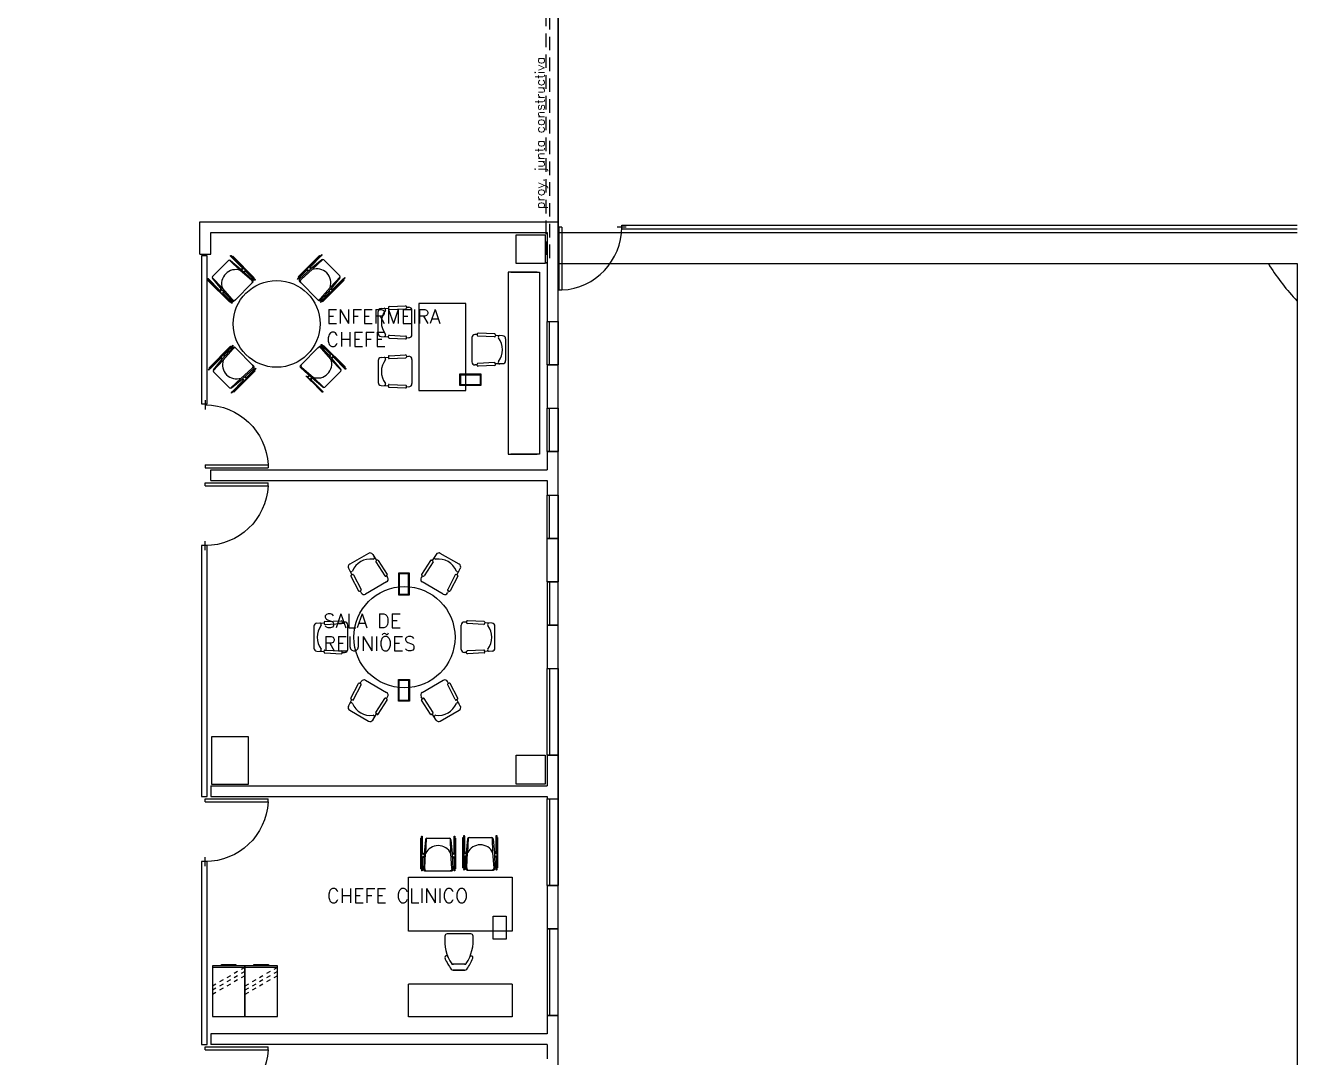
# Model space of a CAD drawing. Extents: x -358 to -207, y -206 to -105.
# Drawn here: x -281.3 to -263.73, y -166.81 to -152.54 of the extents above; entities that cross this region are included whole.
import ezdxf
from ezdxf.enums import TextEntityAlignment as Align

# ---------------------------------------------------------------- set-up
doc = ezdxf.new("R2010")
doc.units = 0
doc.header["$LTSCALE"] = 1.5
doc.header["$MEASUREMENT"] = 0
doc.linetypes.add('DASHDOT', pattern=[1, 0.5, -0.25, 0, -0.25])
doc.linetypes.add('HIDDEN2', pattern=[0.1875, 0.125, -0.0625])
doc.layers.get('0').update_dxf_attribs({"linetype": 'CONTINUOUS'})
for name, color, linetype in [('8CMOB01', 8, 'CONTINUOUS'), ('9CCOLUMNA', 5, 'CONTINUOUS'), ('AREAS', 253, 'CONTINUOUS'), ('CANCEL', 6, 'CONTINUOUS'), ('CCPTAS', 6, 'CONTINUOUS'), ('CURVASNIVEL', 13, 'DASHDOT'), ('MUROS', 3, 'CONTINUOUS'), ('PROY', 7, 'HIDDEN2'), ('RCMURO01', 3, 'CONTINUOUS'), ('TEX', 4, 'CONTINUOUS')]:
    doc.layers.add(name, color=color, linetype=linetype)
doc.styles.add('REG-60', font='ROMANS.shx', dxfattribs={"height": 0.195})
doc.styles.add('ROMANS', font='ROMANS.SHX')

# ---------------------------------------------------------------- blocks, each defined once
blk = doc.blocks.new('PTA-D')
for p, q in [((0.95, 0), (0.95, 1)), ((0.95, 1), (1, 1)), ((1, 0), (1, 1)), ((-0.073, 0), (0.073, 0)), ((0.95, 0), (1, 0))]:
    blk.add_line(p, q)
blk.add_arc((1.002, -0.001), 1.002, 92.9928, 179.9448)
blk = doc.blocks.new('PTA-I')
for p, q in [((-1, 0), (-1, 1)), ((-0.95, 1), (-1, 1)), ((-0.95, 0), (-0.95, 1)), ((-0.95, 0), (-1, 0)), ((0.073, 0), (-0.073, 0))]:
    blk.add_line(p, q)
blk.add_arc((-1.002, -0.001), 1.002, 0.0552, 87.0072)
blk = doc.blocks.new('A$C60913609')
at = {"layer": '8CMOB01', "color": 8}
for p, q in [((0.072, 1.611), (0.292, 1.832)), ((0.454, 1.697), (0.306, 1.837)), ((0.325, 1.889), (0.32, 1.895)), ((0.32, 1.832), (0.468, 1.711)), ((0.337, 1.877), (0.325, 1.889)), ((0.332, 1.896), (0.327, 1.902)), ((0.478, 1.751), (0.327, 1.902)), ((0.332, 1.896), (0.486, 1.743)), ((0.337, 1.877), (0.479, 1.736)), ((0.467, 1.747), (0.337, 1.877)), ((0.344, 1.884), (0.351, 1.891)), ((0.351, 1.891), (0.648, 1.594)), ((1.552, 1.903), (1.255, 1.606)), ((1.255, 1.606), (1.552, 1.903)), ((1.417, 1.754), (1.571, 1.908)), ((1.579, 1.902), (1.424, 1.747)), ((1.424, 1.747), (1.578, 1.901)), ((1.584, 1.844), (1.435, 1.722)), ((1.597, 1.849), (1.449, 1.708)), ((1.559, 1.896), (1.538, 1.875)), ((1.552, 1.903), (1.559, 1.896)), ((1.552, 1.903), (1.559, 1.896)), ((1.552, 1.903), (1.559, 1.896)), ((1.552, 1.903), (1.559, 1.896)), ((1.552, 1.903), (1.559, 1.896)), ((1.559, 1.896), (1.571, 1.908)), ((1.571, 1.908), (1.576, 1.913)), ((1.571, 1.908), (1.571, 1.908)), ((1.578, 1.901), (1.576, 1.899)), ((1.579, 1.902), (1.581, 1.904)), ((1.581, 1.904), (1.584, 1.906)), ((1.584, 1.844), (1.584, 1.844)), ((1.611, 1.843), (1.832, 1.623)), ((0.011, 1.581), (0.008, 1.584)), ((0.066, 1.597), (0.207, 1.449)), ((0.071, 1.584), (0.192, 1.435)), ((0.071, 1.584), (0.071, 1.584)), ((0.61, 1.561), (0.454, 1.697)), ((0.479, 1.736), (0.467, 1.747)), ((0.479, 1.721), (0.468, 1.711)), ((0.468, 1.711), (0.479, 1.721)), ((0.468, 1.711), (0.628, 1.562)), ((0.486, 1.714), (0.475, 1.704)), ((0.493, 1.736), (0.478, 1.751)), ((0.484, 1.744), (0.553, 1.676)), ((0.5, 1.728), (0.484, 1.744)), ((0.493, 1.736), (0.5, 1.728)), ((0.5, 1.728), (0.526, 1.702)), ((0.502, 1.679), (0.512, 1.688)), ((0.51, 1.672), (0.519, 1.681)), ((0.533, 1.681), (0.647, 1.567)), ((0.54, 1.688), (0.654, 1.574)), ((0.641, 1.587), (0.648, 1.594)), ((1.249, 1.586), (1.244, 1.581)), ((1.363, 1.7), (1.249, 1.586)), ((1.262, 1.599), (1.249, 1.586)), ((1.249, 1.586), (1.249, 1.586)), ((1.255, 1.606), (1.262, 1.599)), ((1.255, 1.606), (1.262, 1.599)), ((1.255, 1.606), (1.262, 1.599)), ((1.255, 1.606), (1.262, 1.599)), ((1.255, 1.606), (1.262, 1.599)), ((1.37, 1.693), (1.256, 1.578)), ((1.256, 1.578), (1.37, 1.693)), ((1.262, 1.599), (1.283, 1.62)), ((1.428, 1.716), (1.275, 1.574)), ((1.3, 1.575), (1.449, 1.708)), ((1.417, 1.754), (1.363, 1.7)), ((1.384, 1.707), (1.384, 1.707)), ((1.393, 1.684), (1.384, 1.693)), ((1.401, 1.691), (1.391, 1.7)), ((1.428, 1.716), (1.417, 1.726)), ((1.424, 1.733), (1.435, 1.722)), ((1.424, 1.733), (1.435, 1.722)), ((1.428, 1.716), (1.435, 1.722)), ((1.449, 1.708), (1.449, 1.708)), ((1.697, 1.461), (1.837, 1.609)), ((1.832, 1.595), (1.711, 1.447)), ((1.896, 1.583), (1.743, 1.429)), ((1.751, 1.437), (1.902, 1.588)), ((1.877, 1.578), (1.889, 1.59)), ((1.889, 1.59), (1.895, 1.595)), ((1.896, 1.583), (1.902, 1.588)), ((0.007, 1.571), (0.001, 1.576)), ((0.007, 1.571), (0.007, 1.571)), ((0.019, 1.559), (0.007, 1.571)), ((0.161, 1.417), (0.007, 1.571)), ((0.013, 1.579), (0.011, 1.581)), ((0.012, 1.552), (0.019, 1.559)), ((0.012, 1.552), (0.019, 1.559)), ((0.012, 1.552), (0.019, 1.559)), ((0.012, 1.552), (0.019, 1.559)), ((0.012, 1.552), (0.019, 1.559)), ((0.012, 1.552), (0.309, 1.255)), ((0.309, 1.255), (0.012, 1.552)), ((0.013, 1.579), (0.168, 1.424)), ((0.014, 1.578), (0.016, 1.576)), ((0.168, 1.424), (0.014, 1.578)), ((0.019, 1.559), (0.04, 1.538)), ((0.161, 1.417), (0.215, 1.363)), ((0.182, 1.424), (0.192, 1.435)), ((0.182, 1.424), (0.192, 1.435)), ((0.199, 1.428), (0.189, 1.417)), ((0.199, 1.428), (0.192, 1.435)), ((0.199, 1.428), (0.341, 1.275)), ((0.207, 1.449), (0.207, 1.449)), ((0.34, 1.3), (0.207, 1.449)), ((0.382, 1.286), (0.62, 1.523)), ((0.61, 1.561), (0.62, 1.551)), ((0.624, 1.527), (0.616, 1.519)), ((0.624, 1.527), (0.63, 1.533)), ((0.647, 1.567), (0.652, 1.562)), ((0.654, 1.574), (0.659, 1.569)), ((1.256, 1.579), (1.251, 1.574)), ((1.256, 1.579), (1.256, 1.578)), ((1.279, 1.539), (1.274, 1.544)), ((1.279, 1.539), (1.292, 1.526)), ((1.292, 1.568), (1.286, 1.561)), ((1.286, 1.532), (1.523, 1.295)), ((1.292, 1.568), (1.3, 1.575)), ((1.292, 1.526), (1.293, 1.527)), ((1.561, 1.304), (1.697, 1.461)), ((1.711, 1.447), (1.562, 1.287)), ((1.891, 1.563), (1.594, 1.266)), ((1.744, 1.431), (1.676, 1.362)), ((1.679, 1.412), (1.688, 1.403)), ((1.728, 1.415), (1.702, 1.389)), ((1.714, 1.429), (1.704, 1.439)), ((1.721, 1.436), (1.711, 1.447)), ((1.711, 1.447), (1.721, 1.436)), ((1.728, 1.415), (1.744, 1.431)), ((1.736, 1.422), (1.728, 1.415)), ((1.877, 1.578), (1.736, 1.436)), ((1.736, 1.436), (1.747, 1.448)), ((1.736, 1.422), (1.751, 1.437)), ((1.747, 1.448), (1.877, 1.578)), ((1.884, 1.57), (1.891, 1.563)), ((0.208, 1.384), (0.208, 1.384)), ((0.224, 1.401), (0.215, 1.391)), ((0.215, 1.363), (0.329, 1.249)), ((0.231, 1.393), (0.222, 1.384)), ((0.222, 1.37), (0.336, 1.256)), ((0.336, 1.256), (0.222, 1.37)), ((0.316, 1.262), (0.295, 1.283)), ((0.309, 1.255), (0.316, 1.262)), ((0.309, 1.255), (0.316, 1.262)), ((0.309, 1.255), (0.316, 1.262)), ((0.309, 1.255), (0.316, 1.262)), ((0.309, 1.255), (0.316, 1.262)), ((0.316, 1.262), (0.329, 1.249)), ((0.329, 1.249), (0.334, 1.244)), ((0.329, 1.249), (0.329, 1.249)), ((0.336, 1.256), (0.341, 1.251)), ((0.336, 1.256), (0.336, 1.256)), ((0.347, 1.292), (0.34, 1.3)), ((0.347, 1.292), (0.354, 1.286)), ((0.376, 1.279), (0.37, 1.274)), ((0.376, 1.279), (0.389, 1.292)), ((0.389, 1.292), (0.388, 1.293)), ((1.527, 1.291), (1.519, 1.299)), ((1.527, 1.291), (1.533, 1.285)), ((1.561, 1.304), (1.551, 1.295)), ((1.567, 1.268), (1.562, 1.263)), ((1.681, 1.382), (1.567, 1.268)), ((1.574, 1.261), (1.569, 1.256)), ((1.688, 1.375), (1.574, 1.261)), ((1.587, 1.273), (1.594, 1.266)), ((1.672, 1.405), (1.681, 1.396)), ((0.024, 0.351), (0.321, 0.648)), ((0.17, 0.484), (0.239, 0.553)), ((0.204, 0.468), (0.353, 0.628)), ((0.354, 0.61), (0.218, 0.454)), ((0.227, 0.54), (0.341, 0.654)), ((0.234, 0.533), (0.348, 0.647)), ((0.328, 0.641), (0.321, 0.648)), ((0.341, 0.654), (0.346, 0.659)), ((0.348, 0.647), (0.353, 0.652)), ((0.354, 0.61), (0.364, 0.62)), ((0.388, 0.624), (0.382, 0.63)), ((0.388, 0.624), (0.396, 0.616)), ((0.629, 0.382), (0.392, 0.62)), ((1.532, 0.629), (1.295, 0.392)), ((1.539, 0.635), (1.526, 0.623)), ((1.526, 0.623), (1.527, 0.622)), ((1.539, 0.635), (1.544, 0.641)), ((1.568, 0.622), (1.561, 0.629)), ((1.568, 0.622), (1.575, 0.615)), ((1.579, 0.659), (1.574, 0.664)), ((1.716, 0.487), (1.574, 0.64)), ((1.575, 0.615), (1.708, 0.466)), ((1.579, 0.659), (1.578, 0.659)), ((1.693, 0.545), (1.578, 0.659)), ((1.578, 0.659), (1.693, 0.545)), ((1.586, 0.666), (1.581, 0.671)), ((1.586, 0.666), (1.586, 0.666)), ((1.7, 0.552), (1.586, 0.666)), ((1.599, 0.653), (1.586, 0.666)), ((1.606, 0.66), (1.599, 0.653)), ((1.606, 0.66), (1.599, 0.653)), ((1.606, 0.66), (1.599, 0.653)), ((1.606, 0.66), (1.599, 0.653)), ((1.606, 0.66), (1.599, 0.653)), ((1.599, 0.653), (1.62, 0.632)), ((1.903, 0.363), (1.606, 0.66)), ((1.606, 0.66), (1.903, 0.363)), ((1.684, 0.522), (1.693, 0.531)), ((1.754, 0.498), (1.7, 0.552)), ((1.707, 0.531), (1.707, 0.531)), ((0.164, 0.478), (0.013, 0.327)), ((0.019, 0.332), (0.172, 0.486)), ((0.031, 0.344), (0.024, 0.351)), ((0.038, 0.337), (0.179, 0.479)), ((0.167, 0.467), (0.038, 0.337)), ((0.218, 0.454), (0.077, 0.306)), ((0.083, 0.32), (0.204, 0.468)), ((0.179, 0.493), (0.164, 0.478)), ((0.179, 0.479), (0.167, 0.467)), ((0.186, 0.5), (0.17, 0.484)), ((0.179, 0.493), (0.186, 0.5)), ((0.186, 0.5), (0.212, 0.526)), ((0.194, 0.479), (0.204, 0.468)), ((0.204, 0.468), (0.194, 0.479)), ((0.201, 0.486), (0.211, 0.475)), ((0.236, 0.502), (0.227, 0.512)), ((0.243, 0.51), (0.234, 0.519)), ((0.623, 0.389), (0.622, 0.388)), ((0.622, 0.347), (0.629, 0.354)), ((0.635, 0.376), (0.623, 0.389)), ((0.635, 0.376), (0.641, 0.37)), ((1.291, 0.388), (1.285, 0.382)), ((1.447, 0.204), (1.287, 0.353)), ((1.291, 0.388), (1.299, 0.396)), ((1.304, 0.354), (1.295, 0.364)), ((1.304, 0.354), (1.461, 0.218)), ((1.691, 0.514), (1.7, 0.524)), ((1.849, 0.317), (1.708, 0.466)), ((1.708, 0.466), (1.708, 0.466)), ((1.716, 0.487), (1.726, 0.498)), ((1.716, 0.487), (1.722, 0.48)), ((1.733, 0.49), (1.722, 0.48)), ((1.733, 0.49), (1.722, 0.48)), ((1.844, 0.331), (1.722, 0.48)), ((1.747, 0.49), (1.901, 0.337)), ((1.902, 0.336), (1.747, 0.49)), ((1.754, 0.498), (1.908, 0.344)), ((1.896, 0.356), (1.875, 0.377)), ((1.903, 0.363), (1.896, 0.356)), ((1.903, 0.363), (1.896, 0.356)), ((1.903, 0.363), (1.896, 0.356)), ((1.903, 0.363), (1.896, 0.356)), ((1.903, 0.363), (1.896, 0.356)), ((1.896, 0.356), (1.908, 0.344)), ((0.019, 0.332), (0.013, 0.327)), ((0.026, 0.325), (0.02, 0.32)), ((0.038, 0.337), (0.026, 0.325)), ((0.304, 0.072), (0.083, 0.292)), ((0.317, 0.066), (0.466, 0.207)), ((0.331, 0.071), (0.48, 0.192)), ((0.363, 0.012), (0.66, 0.309)), ((0.66, 0.309), (0.363, 0.012)), ((0.615, 0.34), (0.466, 0.207)), ((0.466, 0.207), (0.466, 0.207)), ((0.487, 0.199), (0.48, 0.192)), ((0.49, 0.182), (0.48, 0.192)), ((0.49, 0.182), (0.48, 0.192)), ((0.487, 0.199), (0.64, 0.341)), ((0.487, 0.199), (0.498, 0.189)), ((0.498, 0.161), (0.552, 0.215)), ((0.514, 0.224), (0.524, 0.215)), ((0.522, 0.231), (0.531, 0.222)), ((0.531, 0.208), (0.531, 0.208)), ((0.545, 0.222), (0.659, 0.336)), ((0.659, 0.336), (0.545, 0.222)), ((0.552, 0.215), (0.666, 0.329)), ((0.622, 0.347), (0.615, 0.34)), ((0.653, 0.316), (0.632, 0.295)), ((0.653, 0.316), (0.666, 0.329)), ((0.66, 0.309), (0.653, 0.316)), ((0.66, 0.309), (0.653, 0.316)), ((0.66, 0.309), (0.653, 0.316)), ((0.66, 0.309), (0.653, 0.316)), ((0.66, 0.309), (0.653, 0.316)), ((0.659, 0.336), (0.664, 0.341)), ((0.659, 0.336), (0.659, 0.336)), ((0.666, 0.329), (0.671, 0.334)), ((0.666, 0.329), (0.666, 0.329)), ((1.431, 0.17), (1.362, 0.239)), ((1.415, 0.186), (1.389, 0.212)), ((1.405, 0.243), (1.396, 0.234)), ((1.412, 0.236), (1.403, 0.227)), ((1.415, 0.186), (1.431, 0.17)), ((1.422, 0.179), (1.415, 0.186)), ((1.422, 0.179), (1.437, 0.164)), ((1.429, 0.201), (1.439, 0.211)), ((1.436, 0.194), (1.447, 0.204)), ((1.447, 0.204), (1.436, 0.194)), ((1.578, 0.038), (1.436, 0.179)), ((1.436, 0.179), (1.448, 0.167)), ((1.595, 0.083), (1.447, 0.204)), ((1.461, 0.218), (1.609, 0.077)), ((1.843, 0.304), (1.623, 0.083)), ((1.844, 0.331), (1.844, 0.331)), ((1.901, 0.337), (1.899, 0.339)), ((1.902, 0.336), (1.904, 0.334)), ((1.904, 0.334), (1.906, 0.331)), ((1.908, 0.344), (1.913, 0.338)), ((1.908, 0.344), (1.908, 0.344)), ((0.331, 0.071), (0.331, 0.071)), ((0.334, 0.011), (0.331, 0.008)), ((0.336, 0.013), (0.334, 0.011)), ((0.336, 0.013), (0.49, 0.168)), ((0.49, 0.168), (0.337, 0.014)), ((0.337, 0.014), (0.339, 0.016)), ((0.344, 0.007), (0.338, 0.001)), ((0.498, 0.161), (0.344, 0.007)), ((0.356, 0.019), (0.344, 0.007)), ((0.344, 0.007), (0.344, 0.007)), ((0.356, 0.019), (0.377, 0.04)), ((0.363, 0.012), (0.356, 0.019)), ((0.363, 0.012), (0.356, 0.019)), ((0.363, 0.012), (0.356, 0.019)), ((0.363, 0.012), (0.356, 0.019)), ((0.363, 0.012), (0.356, 0.019)), ((1.583, 0.019), (1.429, 0.172)), ((1.437, 0.164), (1.588, 0.013)), ((1.448, 0.167), (1.578, 0.038)), ((1.57, 0.031), (1.563, 0.024)), ((1.578, 0.038), (1.59, 0.026)), ((1.583, 0.019), (1.588, 0.013)), ((1.59, 0.026), (1.595, 0.02))]:
    blk.add_line(p, q, dxfattribs=at)
for centre, radius in [((0.323, 1.898), 0.005), ((1.58, 1.91), 0.005), ((0.005, 1.58), 0.005), ((1.248, 1.578), 0.005), ((1.898, 1.592), 0.005), ((0.957, 0.957), 0.6), ((0.656, 1.566), 0.005), ((0.337, 1.248), 0.005), ((1.566, 1.259), 0.005), ((0.349, 0.656), 0.005), ((1.578, 0.667), 0.005), ((0.017, 0.323), 0.005), ((0.667, 0.337), 0.005), ((1.91, 0.335), 0.005), ((0.335, 0.005), 0.005), ((1.592, 0.017), 0.005)]:
    blk.add_circle(centre, radius, dxfattribs=at)
for centre, radius, start, end in [((0.306, 1.817), 0.02, 47.7263, 135), ((1.597, 1.829), 0.02, 45, 132.2737), ((0.086, 1.597), 0.02, 135, 222.2737), ((0.39, 1.513), 0.194, 70.6954, 199.3046), ((0.472, 1.728), 0.01, 315, 45), ((0.472, 1.728), 0.02, 315, 45), ((0.526, 1.674), 0.02, 45, 135), ((0.526, 1.674), 0.01, 45, 135), ((1.377, 1.686), 0.02, 45, 135), ((1.377, 1.686), 0.01, 45, 135), ((1.431, 1.74), 0.02, 135, 225), ((1.431, 1.74), 0.01, 135, 225), ((1.431, 1.74), 0.01, 135, 225), ((1.513, 1.525), 0.194, 340.6954, 109.3046), ((1.817, 1.609), 0.02, 317.7263, 45), ((0.175, 1.431), 0.02, 225, 315), ((0.175, 1.431), 0.01, 225, 315), ((0.175, 1.431), 0.01, 225, 315), ((0.606, 1.537), 0.02, 315, 45), ((0.615, 1.547), 0.02, 315, 49.7636), ((1.288, 1.559), 0.02, 130.2364, 225), ((1.3, 1.547), 0.02, 135, 225), ((1.728, 1.443), 0.02, 225, 315), ((1.728, 1.443), 0.01, 225, 315), ((0.229, 1.377), 0.02, 135, 225), ((0.229, 1.377), 0.01, 135, 225), ((0.356, 1.288), 0.02, 220.2364, 315), ((0.368, 1.3), 0.02, 225, 315), ((1.537, 1.309), 0.02, 225, 315), ((1.547, 1.299), 0.02, 225, 319.7636), ((1.674, 1.389), 0.01, 315, 45), ((1.674, 1.389), 0.02, 315, 45), ((0.241, 0.526), 0.02, 135, 225), ((0.241, 0.526), 0.01, 135, 225), ((0.368, 0.615), 0.02, 45, 139.7636), ((0.378, 0.606), 0.02, 45, 135), ((1.547, 0.615), 0.02, 45, 135), ((1.559, 0.627), 0.02, 40.2364, 135), ((1.686, 0.538), 0.01, 315, 45), ((1.686, 0.538), 0.02, 315, 45), ((0.186, 0.472), 0.02, 45, 135), ((0.186, 0.472), 0.01, 45, 135), ((0.402, 0.39), 0.194, 160.6954, 289.3046), ((0.615, 0.368), 0.02, 315, 45), ((0.627, 0.356), 0.02, 310.2364, 45), ((1.299, 0.368), 0.02, 135, 229.7636), ((1.309, 0.378), 0.02, 135, 225), ((1.525, 0.402), 0.194, 250.6954, 19.3046), ((1.74, 0.483), 0.02, 45, 135), ((1.74, 0.483), 0.01, 45, 135), ((1.74, 0.483), 0.01, 45, 135), ((0.097, 0.306), 0.02, 137.7263, 225), ((0.483, 0.175), 0.01, 315, 45), ((0.483, 0.175), 0.01, 315, 45), ((0.483, 0.175), 0.02, 315, 45), ((0.538, 0.229), 0.02, 225, 315), ((0.538, 0.229), 0.01, 225, 315), ((1.389, 0.241), 0.02, 225, 315), ((1.389, 0.241), 0.01, 225, 315), ((1.443, 0.186), 0.02, 135, 225), ((1.443, 0.186), 0.01, 135, 225), ((1.829, 0.318), 0.02, 315, 42.2737), ((0.318, 0.086), 0.02, 225, 312.2737), ((1.609, 0.097), 0.02, 227.7263, 315)]:
    blk.add_arc(centre, radius, start, end, dxfattribs=at)
blk = doc.blocks.new('CESTO')
for points in [[(-0.077, 0.159), (0.073, 0.159), (0.073, -0.141), (-0.077, -0.141)], [(-0.067, 0.149), (0.063, 0.149), (0.063, -0.131), (-0.067, -0.131)]]:
    blk.add_lwpolyline(points, close=True)
blk = doc.blocks.new('A$C7E01100B')
at = {"layer": '8CMOB01', "color": 8}
for p, q in [((2.361, 1.669), (2.361, 1.971)), ((2.401, 2.013), (2.503, 2.018)), ((2.502, 2.028), (2.503, 2.008)), ((2.512, 2.038), (2.742, 2.049)), ((2.514, 1.998), (2.743, 2.009)), ((2.752, 2.039), (2.753, 2.019)), ((2.753, 2.029), (2.784, 2.03)), ((2.828, 1.652), (2.828, 1.988)), ((2.401, 1.627), (2.503, 1.622)), ((2.502, 1.612), (2.503, 1.632)), ((2.512, 1.602), (2.742, 1.591)), ((2.514, 1.642), (2.743, 1.631)), ((2.752, 1.601), (2.753, 1.621)), ((2.753, 1.611), (2.784, 1.609)), ((3.656, 1.61), (3.656, 1.274)), ((3.732, 1.651), (3.7, 1.653)), ((3.732, 1.661), (3.731, 1.641)), ((3.971, 1.62), (3.741, 1.631)), ((3.973, 1.66), (3.743, 1.671)), ((3.982, 1.65), (3.981, 1.63)), ((4.083, 1.635), (3.982, 1.64)), ((4.124, 1.593), (4.124, 1.292)), ((2.361, 1.292), (2.361, 0.991)), ((2.401, 1.334), (2.503, 1.339)), ((2.502, 1.349), (2.503, 1.329)), ((2.512, 1.359), (2.742, 1.37)), ((2.514, 1.319), (2.743, 1.33)), ((2.752, 1.36), (2.753, 1.34)), ((2.753, 1.35), (2.784, 1.352)), ((2.828, 1.309), (2.828, 0.973)), ((3.732, 1.233), (3.7, 1.232)), ((3.732, 1.223), (3.731, 1.243)), ((3.971, 1.264), (3.741, 1.254)), ((3.982, 1.235), (3.981, 1.255)), ((4.083, 1.249), (3.982, 1.245)), ((3.973, 1.224), (3.743, 1.214)), ((2.401, 0.948), (2.503, 0.944)), ((2.502, 0.934), (2.503, 0.954)), ((2.512, 0.923), (2.742, 0.913)), ((2.514, 0.963), (2.743, 0.953)), ((2.752, 0.922), (2.753, 0.942)), ((2.753, 0.932), (2.784, 0.931))]:
    blk.add_line(p, q, dxfattribs=at)
at = {"layer": '8CMOB01'}
for points in [[(4.56, 2.513), (4.16, 2.513), (4.16, 0), (4.56, 0)], [(4.194, 2.513), (4.594, 2.513), (4.594, 0), (4.194, 0)]]:
    blk.add_lwpolyline(points, dxfattribs=at)
blk.add_lwpolyline([(3.576, 0.88), (3.576, 2.081), (2.926, 2.081), (2.926, 0.88)], close=True, dxfattribs=at)
at = {"layer": '8CMOB01', "color": 8}
for centre, radius, start, end in [((2.403, 1.971), 0.0425, 92.6026, 180), ((2.678, 1.82), 0.272, 142.7818, 217.325), ((2.444, 1.995), 0.02, 330.1097, 95.8735), ((2.512, 2.028), 0.01, 92.6026, 182.6026), ((2.513, 2.008), 0.01, 182.6026, 272.6026), ((2.742, 2.039), 0.01, 2.6026, 92.6026), ((2.743, 2.019), 0.01, 272.6026, 2.6026), ((2.786, 1.988), 0.0425, 0, 92.6026), ((2.403, 1.669), 0.0425, 180, 267.3974), ((2.444, 1.645), 0.02, 264.1265, 29.8903), ((2.512, 1.612), 0.01, 177.3974, 267.3974), ((2.513, 1.632), 0.01, 87.3974, 177.3974), ((2.742, 1.601), 0.01, 267.3974, 357.3974), ((2.743, 1.621), 0.01, 357.3974, 87.3974), ((2.786, 1.652), 0.0425, 267.3974, 0), ((3.699, 1.61), 0.0425, 87.3974, 180), ((3.741, 1.641), 0.01, 177.3974, 267.3974), ((3.742, 1.661), 0.01, 87.3974, 177.3974), ((3.971, 1.63), 0.01, 267.3974, 357.3974), ((3.972, 1.65), 0.01, 357.3974, 87.3974), ((4.041, 1.617), 0.02, 84.1265, 209.8903), ((3.807, 1.442), 0.272, 322.7818, 37.325), ((4.081, 1.593), 0.0425, 0, 87.3974), ((2.403, 1.292), 0.0425, 92.6026, 180), ((2.678, 1.141), 0.272, 142.675, 217.2182), ((2.444, 1.316), 0.02, 330.1097, 95.8735), ((2.512, 1.349), 0.01, 92.6026, 182.6026), ((2.513, 1.329), 0.01, 182.6026, 272.6026), ((2.742, 1.36), 0.01, 2.6026, 92.6026), ((2.743, 1.34), 0.01, 272.6026, 2.6026), ((2.786, 1.309), 0.0425, 0, 92.6026), ((3.699, 1.274), 0.0425, 180, 272.6026), ((3.741, 1.244), 0.01, 92.6026, 182.6026), ((3.971, 1.254), 0.01, 2.6026, 92.6026), ((3.972, 1.234), 0.01, 272.6026, 2.6026), ((4.041, 1.267), 0.02, 150.1097, 275.8735), ((4.081, 1.292), 0.0425, 272.6026, 0), ((3.742, 1.224), 0.01, 182.6026, 272.6026), ((2.403, 0.991), 0.0425, 180, 267.3974), ((2.444, 0.966), 0.02, 264.1265, 29.8903), ((2.512, 0.933), 0.01, 177.3974, 267.3974), ((2.513, 0.953), 0.01, 87.3974, 177.3974), ((2.742, 0.923), 0.01, 267.3974, 357.3974), ((2.743, 0.943), 0.01, 357.3974, 87.3974), ((2.786, 0.973), 0.0425, 267.3974, 0)]:
    blk.add_arc(centre, radius, start, end, dxfattribs=at)
at = {"layer": '8CMOB01', "ltscale": 0.06}
blk.add_blockref('A$C60913609', (0, 0.843), dxfattribs=at)
at = {"layer": '8CMOB01', "xscale": -1, "rotation": 89.99999999999999}
blk.add_blockref('CESTO', (3.647, 1.025), dxfattribs=at)

msp = doc.modelspace()

# ---------------------------------------------------------------- linework, layer by layer
at = {"layer": '8CMOB01', "color": 8}
for p, q in [((-276.552, -159.837), (-276.812, -159.988)), ((-276.494, -159.851), (-276.44, -159.936)), ((-275.617, -159.851), (-275.672, -159.936)), ((-275.299, -159.988), (-275.56, -159.837)), ((-276.451, -159.956), (-276.327, -160.149)), ((-276.431, -159.931), (-276.448, -159.942)), ((-276.418, -159.934), (-276.294, -160.128)), ((-275.694, -159.934), (-275.818, -160.128)), ((-275.66, -159.956), (-275.784, -160.149)), ((-275.68, -159.931), (-275.663, -159.942)), ((-276.829, -160.044), (-276.782, -160.134)), ((-276.795, -160.152), (-276.69, -160.356)), ((-276.791, -160.139), (-276.773, -160.129)), ((-276.76, -160.134), (-276.654, -160.338)), ((-276.297, -160.142), (-276.314, -160.152)), ((-276.305, -160.147), (-276.288, -160.173)), ((-275.806, -160.147), (-275.823, -160.173)), ((-275.815, -160.142), (-275.798, -160.152)), ((-275.352, -160.134), (-275.457, -160.338)), ((-275.316, -160.152), (-275.422, -160.356)), ((-275.32, -160.139), (-275.338, -160.129)), ((-275.283, -160.044), (-275.329, -160.134)), ((-276.676, -160.361), (-276.658, -160.351)), ((-276.667, -160.356), (-276.653, -160.384)), ((-276.303, -160.233), (-276.594, -160.401)), ((-275.518, -160.401), (-275.809, -160.233)), ((-275.444, -160.356), (-275.459, -160.384)), ((-275.435, -160.361), (-275.453, -160.351)), ((-277.308, -160.846), (-277.308, -161.148)), ((-277.268, -160.804), (-277.166, -160.799)), ((-277.167, -160.789), (-277.166, -160.809)), ((-277.157, -160.779), (-276.927, -160.768)), ((-277.155, -160.819), (-276.926, -160.808)), ((-276.917, -160.778), (-276.916, -160.798)), ((-276.917, -160.788), (-276.885, -160.787)), ((-276.841, -160.829), (-276.841, -161.165)), ((-275.271, -161.165), (-275.271, -160.829)), ((-275.195, -160.788), (-275.226, -160.787)), ((-275.195, -160.778), (-275.195, -160.798)), ((-274.956, -160.819), (-275.186, -160.808)), ((-274.954, -160.779), (-275.184, -160.768)), ((-274.945, -160.789), (-274.946, -160.809)), ((-274.844, -160.804), (-274.945, -160.799)), ((-274.803, -161.148), (-274.803, -160.846)), ((-277.268, -161.19), (-277.166, -161.195)), ((-277.167, -161.205), (-277.166, -161.185)), ((-277.157, -161.215), (-276.927, -161.226)), ((-277.155, -161.175), (-276.926, -161.186)), ((-276.917, -161.216), (-276.916, -161.196)), ((-276.917, -161.206), (-276.885, -161.207)), ((-275.195, -161.206), (-275.226, -161.207)), ((-275.195, -161.216), (-275.195, -161.196)), ((-274.956, -161.175), (-275.186, -161.186)), ((-274.954, -161.215), (-275.184, -161.226)), ((-274.945, -161.205), (-274.946, -161.185)), ((-274.844, -161.19), (-274.945, -161.195)), ((-276.667, -161.638), (-276.653, -161.61)), ((-276.594, -161.593), (-276.303, -161.761)), ((-275.809, -161.761), (-275.518, -161.593)), ((-275.444, -161.638), (-275.459, -161.61)), ((-276.795, -161.842), (-276.69, -161.638)), ((-276.76, -161.86), (-276.654, -161.656)), ((-276.676, -161.633), (-276.658, -161.643)), ((-275.352, -161.86), (-275.457, -161.656)), ((-275.435, -161.633), (-275.453, -161.643)), ((-275.316, -161.842), (-275.422, -161.638)), ((-276.829, -161.95), (-276.782, -161.86)), ((-276.791, -161.855), (-276.773, -161.864)), ((-276.451, -162.038), (-276.327, -161.845)), ((-276.418, -162.06), (-276.294, -161.866)), ((-276.297, -161.852), (-276.314, -161.842)), ((-276.305, -161.847), (-276.288, -161.82)), ((-275.806, -161.847), (-275.823, -161.82)), ((-275.694, -162.06), (-275.818, -161.866)), ((-275.815, -161.852), (-275.798, -161.842)), ((-275.66, -162.038), (-275.784, -161.845)), ((-275.32, -161.855), (-275.338, -161.864)), ((-275.283, -161.95), (-275.329, -161.86)), ((-276.812, -162.006), (-276.552, -162.157)), ((-276.494, -162.143), (-276.44, -162.058)), ((-276.431, -162.063), (-276.448, -162.052)), ((-275.68, -162.063), (-275.663, -162.052)), ((-275.617, -162.143), (-275.672, -162.058)), ((-275.56, -162.157), (-275.299, -162.006)), ((-278.717, -163.034), (-278.717, -162.369)), ((-278.717, -162.369), (-278.217, -162.369)), ((-278.217, -162.369), (-278.217, -163.034)), ((-278.217, -163.034), (-278.717, -163.034)), ((-275.828, -163.778), (-275.828, -164.198)), ((-275.828, -164.198), (-275.828, -163.778)), ((-275.828, -163.778), (-275.818, -163.778)), ((-275.828, -163.778), (-275.818, -163.778)), ((-275.828, -163.778), (-275.818, -163.778)), ((-275.828, -163.778), (-275.818, -163.778)), ((-275.828, -163.778), (-275.818, -163.778)), ((-275.818, -163.762), (-275.818, -163.753)), ((-275.818, -163.978), (-275.818, -163.761)), ((-275.818, -163.762), (-275.818, -163.761)), ((-275.818, -163.778), (-275.818, -163.761)), ((-275.818, -163.778), (-275.818, -163.808)), ((-275.808, -163.757), (-275.808, -163.753)), ((-275.808, -163.76), (-275.808, -163.757)), ((-275.808, -163.76), (-275.808, -163.978)), ((-275.808, -163.978), (-275.808, -163.761)), ((-275.808, -163.761), (-275.808, -163.764)), ((-275.763, -163.797), (-275.783, -163.988)), ((-275.757, -163.784), (-275.763, -163.988)), ((-275.763, -163.797), (-275.763, -163.797)), ((-275.744, -163.778), (-275.432, -163.778)), ((-275.413, -163.988), (-275.418, -163.784)), ((-275.412, -163.797), (-275.393, -163.988)), ((-275.368, -163.761), (-275.368, -163.753)), ((-275.368, -163.778), (-275.368, -163.761)), ((-275.368, -163.778), (-275.368, -163.978)), ((-275.368, -163.961), (-275.368, -163.778)), ((-275.358, -163.967), (-275.358, -163.753)), ((-275.358, -163.761), (-275.358, -163.753)), ((-275.358, -163.761), (-275.358, -163.978)), ((-275.358, -163.778), (-275.348, -163.778)), ((-275.348, -163.778), (-275.348, -164.198)), ((-275.246, -163.767), (-275.246, -164.187)), ((-275.246, -164.187), (-275.246, -163.767)), ((-275.246, -163.767), (-275.236, -163.767)), ((-275.246, -163.767), (-275.236, -163.767)), ((-275.246, -163.767), (-275.236, -163.767)), ((-275.246, -163.767), (-275.236, -163.767)), ((-275.246, -163.767), (-275.236, -163.767)), ((-275.236, -163.751), (-275.236, -163.742)), ((-275.236, -163.967), (-275.236, -163.75)), ((-275.236, -163.751), (-275.236, -163.75)), ((-275.236, -163.767), (-275.236, -163.75)), ((-275.236, -163.767), (-275.236, -163.797)), ((-275.226, -163.746), (-275.226, -163.742)), ((-275.226, -163.749), (-275.226, -163.746)), ((-275.226, -163.749), (-275.226, -163.967)), ((-275.226, -163.967), (-275.226, -163.75)), ((-275.226, -163.75), (-275.226, -163.753)), ((-275.182, -163.786), (-275.201, -163.977)), ((-275.182, -163.786), (-275.182, -163.786)), ((-275.176, -163.773), (-275.181, -163.977)), ((-275.162, -163.767), (-274.85, -163.767)), ((-274.831, -163.977), (-274.836, -163.773)), ((-274.83, -163.786), (-274.811, -163.977)), ((-274.786, -163.75), (-274.786, -163.742)), ((-274.786, -163.767), (-274.786, -163.75)), ((-274.786, -163.767), (-274.786, -163.967)), ((-274.786, -163.95), (-274.786, -163.767)), ((-274.776, -163.956), (-274.776, -163.742)), ((-274.776, -163.75), (-274.776, -163.742)), ((-274.776, -163.75), (-274.776, -163.967)), ((-274.776, -163.767), (-274.766, -163.767)), ((-274.766, -163.767), (-274.766, -164.187)), ((-275.818, -163.978), (-275.818, -164.055)), ((-275.818, -164.055), (-275.818, -164.217)), ((-275.807, -164.035), (-275.808, -164.035)), ((-275.808, -164.055), (-275.808, -164.217)), ((-275.808, -164.217), (-275.808, -164.055)), ((-275.798, -163.988), (-275.783, -163.988)), ((-275.798, -163.988), (-275.783, -163.988)), ((-275.783, -163.998), (-275.798, -163.998)), ((-275.784, -164.035), (-275.798, -164.035)), ((-275.785, -164.045), (-275.798, -164.045)), ((-275.783, -163.998), (-275.791, -164.207)), ((-275.783, -163.998), (-275.783, -163.988)), ((-275.774, -164.188), (-275.763, -163.988)), ((-275.763, -163.988), (-275.763, -163.988)), ((-275.398, -164.195), (-275.413, -163.988)), ((-275.393, -163.988), (-275.384, -164.207)), ((-275.378, -163.988), (-275.393, -163.988)), ((-275.393, -163.988), (-275.378, -163.988)), ((-275.378, -163.998), (-275.392, -163.998)), ((-275.391, -164.035), (-275.378, -164.035)), ((-275.39, -164.045), (-275.378, -164.045)), ((-275.368, -163.978), (-275.368, -163.961)), ((-275.368, -164.055), (-275.368, -164.216)), ((-275.358, -163.988), (-275.358, -163.967)), ((-275.358, -163.976), (-275.358, -164.073)), ((-275.358, -163.998), (-275.358, -163.976)), ((-275.358, -163.988), (-275.358, -163.998)), ((-275.358, -163.998), (-275.358, -164.035)), ((-275.358, -164.055), (-275.358, -164.216)), ((-275.236, -163.967), (-275.236, -164.044)), ((-275.236, -164.044), (-275.236, -164.206)), ((-275.226, -164.024), (-275.226, -164.024)), ((-275.226, -164.044), (-275.226, -164.206)), ((-275.226, -164.206), (-275.226, -164.044)), ((-275.216, -163.977), (-275.201, -163.977)), ((-275.216, -163.977), (-275.201, -163.977)), ((-275.201, -163.987), (-275.216, -163.987)), ((-275.203, -164.024), (-275.216, -164.024)), ((-275.203, -164.034), (-275.216, -164.034)), ((-275.201, -163.987), (-275.209, -164.196)), ((-275.201, -163.987), (-275.201, -163.977)), ((-275.192, -164.177), (-275.181, -163.977)), ((-275.181, -163.977), (-275.181, -163.977)), ((-274.816, -164.184), (-274.831, -163.977)), ((-274.811, -163.977), (-274.803, -164.196)), ((-274.796, -163.977), (-274.811, -163.977)), ((-274.811, -163.977), (-274.796, -163.977)), ((-274.796, -163.987), (-274.81, -163.987)), ((-274.809, -164.024), (-274.796, -164.024)), ((-274.809, -164.034), (-274.796, -164.034)), ((-274.786, -163.967), (-274.786, -163.95)), ((-274.786, -164.044), (-274.786, -164.205)), ((-274.776, -163.977), (-274.776, -163.956)), ((-274.776, -163.965), (-274.776, -164.062)), ((-274.776, -163.987), (-274.776, -163.965)), ((-274.776, -163.977), (-274.776, -163.987)), ((-274.776, -163.987), (-274.776, -164.024)), ((-274.776, -164.044), (-274.776, -164.205)), ((-275.828, -164.198), (-275.818, -164.198)), ((-275.828, -164.198), (-275.818, -164.198)), ((-275.828, -164.198), (-275.818, -164.198)), ((-275.828, -164.198), (-275.818, -164.198)), ((-275.828, -164.198), (-275.818, -164.198)), ((-275.818, -164.198), (-275.818, -164.168)), ((-275.818, -164.198), (-275.818, -164.217)), ((-275.818, -164.217), (-275.818, -164.224)), ((-275.818, -164.217), (-275.818, -164.217)), ((-275.808, -164.217), (-275.808, -164.224)), ((-275.808, -164.217), (-275.808, -164.217)), ((-275.774, -164.199), (-275.774, -164.188)), ((-275.774, -164.199), (-275.774, -164.208)), ((-275.763, -164.228), (-275.771, -164.228)), ((-275.763, -164.228), (-275.745, -164.228)), ((-275.754, -164.228), (-275.418, -164.228)), ((-275.745, -164.228), (-275.745, -164.227)), ((-275.413, -164.228), (-275.423, -164.228)), ((-275.413, -164.228), (-275.404, -164.228)), ((-275.398, -164.195), (-275.398, -164.208)), ((-275.368, -164.216), (-275.368, -164.224)), ((-275.358, -164.198), (-275.348, -164.198)), ((-275.358, -164.216), (-275.358, -164.224)), ((-275.246, -164.187), (-275.236, -164.187)), ((-275.246, -164.187), (-275.236, -164.187)), ((-275.246, -164.187), (-275.236, -164.187)), ((-275.246, -164.187), (-275.236, -164.187)), ((-275.246, -164.187), (-275.236, -164.187)), ((-275.236, -164.187), (-275.236, -164.157)), ((-275.236, -164.187), (-275.236, -164.206)), ((-275.236, -164.206), (-275.236, -164.213)), ((-275.236, -164.206), (-275.236, -164.206)), ((-275.226, -164.206), (-275.226, -164.213)), ((-275.226, -164.206), (-275.226, -164.206)), ((-275.192, -164.188), (-275.192, -164.177)), ((-275.192, -164.188), (-275.192, -164.197)), ((-275.181, -164.217), (-275.189, -164.217)), ((-275.181, -164.217), (-275.163, -164.217)), ((-275.172, -164.217), (-274.836, -164.217)), ((-275.163, -164.217), (-275.163, -164.217)), ((-274.831, -164.217), (-274.842, -164.217)), ((-274.831, -164.217), (-274.823, -164.217)), ((-274.816, -164.184), (-274.816, -164.197)), ((-274.786, -164.205), (-274.786, -164.213)), ((-274.776, -164.187), (-274.766, -164.187)), ((-274.776, -164.205), (-274.776, -164.213)), ((-276.001, -164.314), (-274.566, -164.314)), ((-276.001, -165.064), (-276.001, -164.314)), ((-274.566, -164.314), (-274.566, -165.064)), ((-274.828, -165.174), (-274.828, -164.854)), ((-274.828, -164.854), (-274.648, -164.854)), ((-274.648, -164.854), (-274.648, -165.174)), ((-274.566, -165.064), (-276.001, -165.064)), ((-275.138, -165.101), (-275.466, -165.101)), ((-275.143, -165.101), (-275.466, -165.101)), ((-275.466, -165.101), (-275.466, -165.101)), ((-275.466, -165.101), (-275.466, -165.101)), ((-275.464, -165.101), (-275.466, -165.101)), ((-275.138, -165.101), (-275.136, -165.101)), ((-275.136, -165.101), (-275.136, -165.101)), ((-275.136, -165.101), (-275.136, -165.101)), ((-275.136, -165.101), (-275.136, -165.101)), ((-275.136, -165.101), (-275.136, -165.101)), ((-275.136, -165.101), (-275.136, -165.101)), ((-275.136, -165.101), (-275.136, -165.101)), ((-274.648, -165.174), (-274.828, -165.174)), ((-275.212, -165.52), (-275.391, -165.52)), ((-275.391, -165.52), (-275.377, -165.52)), ((-275.226, -165.601), (-275.381, -165.601)), ((-275.376, -165.601), (-275.226, -165.601)), ((-275.226, -165.52), (-275.212, -165.52)), ((-275.212, -165.52), (-275.226, -165.52)), ((-275.226, -165.601), (-275.222, -165.601)), ((-275.226, -165.601), (-275.222, -165.601)), ((-274.566, -165.797), (-276.001, -165.797)), ((-276.001, -166.247), (-276.001, -165.797)), ((-274.566, -165.797), (-274.566, -166.247)), ((-274.566, -166.247), (-276.001, -166.247))]:
    msp.add_line(p, q, dxfattribs=at)
at = {"layer": '8CMOB01'}
for p, q in [((-278.262, -165.563), (-278.712, -165.563)), ((-278.362, -165.62), (-278.412, -165.649)), ((-278.262, -165.563), (-278.312, -165.592)), ((-278.262, -165.62), (-278.312, -165.649)), ((-277.812, -165.563), (-278.262, -165.563)), ((-277.912, -165.62), (-277.962, -165.649)), ((-277.812, -165.563), (-277.862, -165.592)), ((-277.812, -165.62), (-277.862, -165.649)), ((-278.662, -165.794), (-278.712, -165.822)), ((-278.562, -165.736), (-278.612, -165.765)), ((-278.562, -165.794), (-278.612, -165.822)), ((-278.462, -165.678), (-278.512, -165.707)), ((-278.462, -165.736), (-278.512, -165.765)), ((-278.462, -165.794), (-278.512, -165.822)), ((-278.362, -165.678), (-278.412, -165.707)), ((-278.362, -165.736), (-278.412, -165.765)), ((-278.262, -165.678), (-278.312, -165.707)), ((-278.212, -165.794), (-278.262, -165.822)), ((-278.112, -165.736), (-278.162, -165.765)), ((-278.112, -165.794), (-278.162, -165.822)), ((-278.012, -165.678), (-278.062, -165.707)), ((-278.012, -165.736), (-278.062, -165.765)), ((-278.012, -165.794), (-278.062, -165.822)), ((-277.912, -165.678), (-277.962, -165.707)), ((-277.912, -165.736), (-277.962, -165.765)), ((-277.812, -165.678), (-277.862, -165.707)), ((-278.662, -165.851), (-278.712, -165.88)), ((-278.662, -165.909), (-278.712, -165.938)), ((-278.562, -165.851), (-278.612, -165.88)), ((-278.212, -165.851), (-278.262, -165.88)), ((-278.212, -165.909), (-278.262, -165.938)), ((-278.112, -165.851), (-278.162, -165.88))]:
    msp.add_line(p, q, dxfattribs=at)
for points in [[(-275.987, -160.111), (-276.137, -160.111), (-276.137, -160.411), (-275.987, -160.411)], [(-275.997, -160.121), (-276.127, -160.121), (-276.127, -160.401), (-275.997, -160.401)], [(-275.987, -161.883), (-276.137, -161.883), (-276.137, -161.583), (-275.987, -161.583)], [(-275.997, -161.873), (-276.127, -161.873), (-276.127, -161.593), (-275.997, -161.593)], [(-278.712, -166.243), (-278.262, -166.243), (-278.262, -165.543), (-278.712, -165.543)], [(-278.387, -165.523), (-278.387, -165.533), (-278.587, -165.533), (-278.587, -165.523)], [(-278.262, -166.243), (-277.812, -166.243), (-277.812, -165.543), (-278.262, -165.543)], [(-277.937, -165.523), (-277.937, -165.533), (-278.137, -165.533), (-278.137, -165.523)]]:
    msp.add_lwpolyline(points, close=True, dxfattribs=at)
at = {"layer": '8CMOB01', "color": 8}
for centre, radius in [((-276.056, -160.997), 0.7), ((-275.813, -163.753), 0.005), ((-275.363, -163.753), 0.005), ((-275.231, -163.742), 0.005), ((-274.781, -163.742), 0.005), ((-275.813, -164.223), 0.005), ((-275.363, -164.223), 0.005), ((-275.231, -164.212), 0.005), ((-274.781, -164.212), 0.005)]:
    msp.add_circle(centre, radius, dxfattribs=at)
for centre, radius, start, end in [((-276.53, -159.874), 0.0425, 32.6026, 120), ((-275.581, -159.874), 0.0425, 60, 147.3974), ((-276.791, -160.024), 0.0425, 120, 207.3974), ((-276.524, -160.187), 0.272, 82.675, 157.2182), ((-276.489, -159.897), 0.02, 270.1097, 35.8735), ((-276.443, -159.95), 0.01, 122.6026, 212.6026), ((-276.426, -159.939), 0.01, 32.6026, 122.6026), ((-275.686, -159.939), 0.01, 57.3974, 147.3974), ((-275.669, -159.95), 0.01, 327.3974, 57.3974), ((-275.623, -159.897), 0.02, 144.1265, 269.8903), ((-275.588, -160.187), 0.272, 22.675, 97.2182), ((-275.32, -160.024), 0.0425, 332.6026, 60), ((-276.792, -160.072), 0.02, 204.1265, 329.8903), ((-276.787, -160.148), 0.01, 117.3974, 207.3974), ((-276.769, -160.138), 0.01, 27.3974, 117.3974), ((-276.319, -160.144), 0.01, 212.6026, 302.6026), ((-276.324, -160.196), 0.0425, 300, 32.6026), ((-276.302, -160.133), 0.01, 302.6026, 32.6026), ((-275.788, -160.196), 0.0425, 147.3974, 240), ((-275.809, -160.133), 0.01, 147.3974, 237.3974), ((-275.793, -160.144), 0.01, 237.3974, 327.3974), ((-275.343, -160.138), 0.01, 62.6026, 152.6026), ((-275.319, -160.072), 0.02, 210.1097, 335.8735), ((-275.325, -160.148), 0.01, 332.6026, 62.6026), ((-276.681, -160.352), 0.01, 207.3974, 297.3974), ((-276.663, -160.343), 0.01, 297.3974, 27.3974), ((-276.615, -160.364), 0.0425, 207.3974, 300), ((-275.497, -160.364), 0.0425, 240, 332.6026), ((-275.449, -160.343), 0.01, 152.6026, 242.6026), ((-275.431, -160.352), 0.01, 242.6026, 332.6026), ((-277.266, -160.846), 0.0425, 92.6026, 180), ((-276.991, -160.997), 0.272, 142.675, 217.2182), ((-277.225, -160.822), 0.02, 330.1097, 95.8735), ((-277.157, -160.789), 0.01, 92.6026, 182.6026), ((-277.156, -160.809), 0.01, 182.6026, 272.6026), ((-276.927, -160.778), 0.01, 2.6026, 92.6026), ((-276.926, -160.798), 0.01, 272.6026, 2.6026), ((-276.883, -160.829), 0.0425, 0, 92.6026), ((-275.228, -160.829), 0.0425, 87.3974, 180), ((-275.185, -160.778), 0.01, 87.3974, 177.3974), ((-275.185, -160.798), 0.01, 177.3974, 267.3974), ((-274.956, -160.809), 0.01, 267.3974, 357.3974), ((-274.955, -160.789), 0.01, 357.3974, 87.3974), ((-274.886, -160.822), 0.02, 84.1265, 209.8903), ((-275.12, -160.997), 0.272, 322.675, 37.2182), ((-274.846, -160.846), 0.0425, 0, 87.3974), ((-277.266, -161.148), 0.0425, 180, 267.3974), ((-277.225, -161.172), 0.02, 264.1265, 29.8903), ((-277.157, -161.205), 0.01, 177.3974, 267.3974), ((-277.156, -161.185), 0.01, 87.3974, 177.3974), ((-276.927, -161.216), 0.01, 267.3974, 357.3974), ((-276.926, -161.196), 0.01, 357.3974, 87.3974), ((-276.883, -161.165), 0.0425, 267.3974, 0), ((-275.228, -161.165), 0.0425, 180, 272.6026), ((-275.185, -161.196), 0.01, 92.6026, 182.6026), ((-275.185, -161.216), 0.01, 182.6026, 272.6026), ((-274.956, -161.185), 0.01, 2.6026, 92.6026), ((-274.955, -161.205), 0.01, 272.6026, 2.6026), ((-274.886, -161.172), 0.02, 150.1097, 275.8735), ((-274.846, -161.148), 0.0425, 272.6026, 0), ((-276.615, -161.63), 0.0425, 60, 152.6026), ((-275.497, -161.63), 0.0425, 27.3974, 120), ((-276.681, -161.642), 0.01, 62.6026, 152.6026), ((-276.663, -161.651), 0.01, 332.6026, 62.6026), ((-276.324, -161.798), 0.0425, 327.3974, 60), ((-275.788, -161.798), 0.0425, 120, 212.6026), ((-275.449, -161.651), 0.01, 117.3974, 207.3974), ((-275.431, -161.642), 0.01, 27.3974, 117.3974), ((-276.791, -161.97), 0.0425, 152.6026, 240), ((-276.792, -161.922), 0.02, 30.1097, 155.8735), ((-276.787, -161.846), 0.01, 152.6026, 242.6026), ((-276.524, -161.807), 0.272, 202.675, 277.2182), ((-276.769, -161.856), 0.01, 242.6026, 332.6026), ((-276.319, -161.85), 0.01, 57.3974, 147.3974), ((-276.302, -161.861), 0.01, 327.3974, 57.3974), ((-275.809, -161.861), 0.01, 122.6026, 212.6026), ((-275.793, -161.85), 0.01, 32.6026, 122.6026), ((-275.588, -161.807), 0.272, 262.675, 337.2182), ((-275.343, -161.856), 0.01, 207.3974, 297.3974), ((-275.319, -161.922), 0.02, 24.1265, 149.8903), ((-275.325, -161.846), 0.01, 297.3974, 27.3974), ((-275.32, -161.97), 0.0425, 300, 27.3974), ((-276.53, -162.12), 0.0425, 240, 327.3974), ((-276.489, -162.097), 0.02, 324.1265, 89.8903), ((-276.443, -162.044), 0.01, 147.3974, 237.3974), ((-276.426, -162.055), 0.01, 237.3974, 327.3974), ((-275.686, -162.055), 0.01, 212.6026, 302.6026), ((-275.669, -162.044), 0.01, 302.6026, 32.6026), ((-275.623, -162.097), 0.02, 90.1097, 215.8735), ((-275.581, -162.12), 0.0425, 212.6026, 300), ((-275.744, -163.798), 0.02, 90, 177.2737), ((-275.588, -164.072), 0.194, 25.6954, 154.3046), ((-275.432, -163.798), 0.02, 2.7263, 90), ((-275.162, -163.787), 0.02, 90, 177.2737), ((-275.006, -164.062), 0.194, 25.6954, 154.3046), ((-274.85, -163.787), 0.02, 2.7263, 90), ((-275.798, -163.978), 0.02, 180, 270), ((-275.798, -164.055), 0.02, 90, 180), ((-275.798, -163.978), 0.01, 180, 270), ((-275.798, -163.978), 0.01, 180, 270), ((-275.798, -164.055), 0.01, 90, 180), ((-275.378, -163.978), 0.01, 270, 0), ((-275.378, -163.978), 0.02, 270, 360), ((-275.378, -164.055), 0.02, 0, 90), ((-275.378, -164.055), 0.01, 360, 90), ((-275.216, -163.967), 0.02, 180, 270), ((-275.216, -164.044), 0.02, 90, 180), ((-275.216, -163.967), 0.01, 180, 270), ((-275.216, -163.967), 0.01, 180, 270), ((-275.216, -164.044), 0.01, 90, 180), ((-274.796, -163.967), 0.01, 270, 0), ((-274.796, -163.967), 0.02, 270, 360), ((-274.796, -164.044), 0.02, 0, 90), ((-274.796, -164.044), 0.01, 360, 90), ((-275.771, -164.208), 0.02, 175.2364, 270), ((-275.754, -164.208), 0.02, 180, 270), ((-275.418, -164.208), 0.02, 270, 0), ((-275.404, -164.208), 0.02, 270, 4.7636), ((-275.189, -164.197), 0.02, 175.2364, 270), ((-275.172, -164.197), 0.02, 180, 270), ((-274.836, -164.197), 0.02, 270, 0), ((-274.823, -164.197), 0.02, 270, 4.7636), ((-274.904, -165.187), 0.595, 174.6785, 213.3393), ((-275.466, -165.131), 0.03, 90, 180), ((-275.693, -165.188), 0.589, 326.769, 5.5261), ((-275.136, -165.131), 0.03, 0, 90), ((-275.473, -165.428), 0.0248, 9.0366, 211.7969), ((-274.74, -165.107), 0.825, 203.8528, 215.6459), ((-275.89, -165.098), 0.852, 324.8892, 336.6032), ((-275.13, -165.429), 0.0236, 343.1411, 146.8155), ((-275.363, -165.522), 0.0819, 234.5973, 257.0407), ((-275.386, -165.501), 0.0196, 208.6466, 255.2389), ((-275.229, -165.547), 0.0546, 277.7265, 312.0881), ((-275.218, -165.501), 0.0202, 285.2359, 330.5078)]:
    msp.add_arc(centre, radius, start, end, dxfattribs=at)
at = {"layer": '9CCOLUMNA'}
for points in [[(-274.11, -155.83), (-274.51, -155.83), (-274.51, -155.43), (-274.11, -155.43)], [(-274.11, -155.83), (-274.51, -155.83), (-274.51, -155.43), (-274.11, -155.43)], [(-274.11, -163.03), (-274.51, -163.03), (-274.51, -162.63), (-274.11, -162.63)]]:
    msp.add_lwpolyline(points, close=True, dxfattribs=at)
at = {"layer": 'AREAS'}
msp.add_lwpolyline([(-229.284, -133.83), (-270.91, -133.83), (-270.91, -151.83), (-273.93, -151.83), (-273.93, -155.83), (-263.71, -155.83), (-263.71, -191.83), (-225.63, -191.83), (-225.63, -166.817), (-219.21, -166.817), (-219.21, -158.85), (-222.81, -158.85), (-222.81, -148.48), (-227.603, -148.48, 0.916198)], format="xyb", close=True, dxfattribs=at)
msp.add_lwpolyline([(-273.93, -192.01), (-273.93, -141.03), (-296.29, -141.03), (-296.29, -192.01)], close=True, dxfattribs=at)
at = {"layer": 'CANCEL', "ltscale": 0.06}
for p, q in [((-273.93, -155.4), (-263.71, -155.4)), ((-273.05, -155.3), (-263.71, -155.3)), ((-273.05, -155.35), (-263.71, -155.35)), ((-274.05, -161.43), (-274.05, -162.63)), ((-274.05, -163.23), (-274.05, -164.43))]:
    msp.add_line(p, q, dxfattribs=at)
at = {"layer": 'CANCEL'}
for p, q in [((-274.08, -157.23), (-274.08, -156.63)), ((-274.08, -156.63), (-273.93, -156.63)), ((-274.05, -157.23), (-274.05, -156.63)), ((-273.93, -156.63), (-273.93, -157.23)), ((-273.93, -157.23), (-274.08, -157.23)), ((-274.08, -158.43), (-274.08, -157.83)), ((-274.08, -157.83), (-273.93, -157.83)), ((-274.05, -158.43), (-274.05, -157.83)), ((-273.93, -157.83), (-273.93, -158.43)), ((-273.93, -158.43), (-274.08, -158.43)), ((-274.08, -159.63), (-274.08, -159.03)), ((-274.08, -159.03), (-273.93, -159.03)), ((-274.05, -159.63), (-274.05, -159.03)), ((-273.93, -159.03), (-273.93, -159.63)), ((-273.93, -159.63), (-274.08, -159.63)), ((-274.08, -160.23), (-274.08, -160.83)), ((-273.93, -160.23), (-274.08, -160.23)), ((-274.05, -160.23), (-274.05, -160.83)), ((-273.93, -160.83), (-273.93, -160.23)), ((-274.08, -160.83), (-273.93, -160.83)), ((-274.08, -165.03), (-274.08, -166.23)), ((-273.93, -165.03), (-274.08, -165.03)), ((-274.05, -165.03), (-274.05, -166.23)), ((-273.93, -166.23), (-273.93, -165.03)), ((-274.08, -166.23), (-273.93, -166.23))]:
    msp.add_line(p, q, dxfattribs=at)
for points in [[(-274.08, -162.63), (-274.08, -161.43), (-273.93, -161.43), (-273.93, -162.63)], [(-274.08, -164.43), (-274.08, -163.23), (-273.93, -163.23), (-273.93, -164.43)]]:
    msp.add_lwpolyline(points, close=True, dxfattribs=at)
at = {"layer": 'CCPTAS'}
msp.add_line((-273.05, -155.35), (-273.05, -155.3), dxfattribs=at)
for points in [[(-278.86, -155.72), (-278.86, -157.771), (-278.785, -157.771), (-278.785, -155.72)], [(-278.86, -159.727), (-278.86, -163.2), (-278.785, -163.2), (-278.785, -159.727)], [(-278.86, -164.1), (-278.86, -166.63), (-278.785, -166.63), (-278.785, -164.1)]]:
    msp.add_lwpolyline(points, close=True, dxfattribs=at)
at = {"layer": 'CURVASNIVEL'}
msp.add_open_spline([(-264.106, -155.83), (-264.101, -155.84), (-263.987, -156.024), (-263.853, -156.195), (-263.71, -156.347)], degree=3, knots=[107.4370818, 107.4370818, 107.4370818, 107.4370818, 107.473155, 108.1222892, 108.1222892, 108.1222892, 108.1222892], dxfattribs=at)
at = {"layer": 'MUROS'}
for p, q in [((-273.93, -166.23), (-274.08, -166.23)), ((-274.08, -166.23), (-274.08, -166.48)), ((-273.93, -166.83), (-273.93, -166.23)), ((-274.08, -166.63), (-274.08, -166.83))]:
    msp.add_line(p, q, dxfattribs=at)
msp.add_lwpolyline([(-274.08, -164.43), (-274.08, -165.03), (-273.93, -165.03), (-273.93, -164.43)], close=True, dxfattribs=at)
at = {"layer": 'PROY'}
for p, q in [((-274.1, -148.623), (-274.1, -155.83)), ((-274.05, -151.83), (-274.05, -155.83))]:
    msp.add_line(p, q, dxfattribs=at)
at = {"layer": 'RCMURO01'}
for p, q in [((-278.885, -155.25), (-273.93, -155.25)), ((-278.735, -155.4), (-274.54, -155.4)), ((-276.548, -155.4), (-274.08, -155.4)), ((-278.885, -155.7), (-278.735, -155.7)), ((-274.08, -156.63), (-273.93, -156.63)), ((-274.08, -157.23), (-273.93, -157.23)), ((-274.08, -157.83), (-273.93, -157.83)), ((-274.08, -158.43), (-273.93, -158.43)), ((-278.735, -158.68), (-274.28, -158.68)), ((-278.735, -158.68), (-274.08, -158.68)), ((-278.735, -158.83), (-278.735, -158.68)), ((-278.735, -158.83), (-274.08, -158.83)), ((-274.08, -159.03), (-273.93, -159.03)), ((-274.08, -159.63), (-273.93, -159.63)), ((-274.08, -160.23), (-274.08, -159.63)), ((-273.93, -159.63), (-273.93, -160.23)), ((-273.93, -160.23), (-274.08, -160.23)), ((-278.735, -163.05), (-274.08, -163.05)), ((-278.735, -163.2), (-274.08, -163.2)), ((-274.08, -166.48), (-278.735, -166.48)), ((-273.93, -166.63), (-273.93, -166.48)), ((-274.08, -166.63), (-278.735, -166.63))]:
    msp.add_line(p, q, dxfattribs=at)
at = {"layer": 'RCMURO01', "ltscale": 0.06}
for p, q in [((-278.885, -155.7), (-278.885, -155.25)), ((-273.93, -156.63), (-273.93, -155.25)), ((-278.735, -155.7), (-278.735, -155.4)), ((-274.08, -155.4), (-274.08, -156.63)), ((-274.08, -157.23), (-274.08, -157.83)), ((-273.93, -157.83), (-273.93, -157.23)), ((-274.08, -158.43), (-274.08, -158.68)), ((-273.93, -159.03), (-273.93, -158.43)), ((-274.08, -158.83), (-274.08, -159.03)), ((-274.08, -159.63), (-273.93, -159.63)), ((-274.08, -160.23), (-273.93, -160.23)), ((-274.08, -160.83), (-273.93, -160.83)), ((-274.08, -161.43), (-273.93, -161.43)), ((-274.08, -162.63), (-274.08, -163.05)), ((-274.08, -162.63), (-273.93, -162.63)), ((-273.93, -162.63), (-273.93, -163.23)), ((-273.93, -163.23), (-273.93, -162.73)), ((-278.735, -163.05), (-278.735, -163.2)), ((-274.08, -163.2), (-274.08, -163.23)), ((-274.08, -163.23), (-273.93, -163.23)), ((-274.08, -164.43), (-273.93, -164.43)), ((-274.08, -165.03), (-273.93, -165.03)), ((-274.08, -166.23), (-273.93, -166.23)), ((-278.735, -166.48), (-278.735, -166.63))]:
    msp.add_line(p, q, dxfattribs=at)
at = {"layer": 'RCMURO01'}
msp.add_lwpolyline([(-273.93, -161.43), (-273.93, -160.83), (-274.08, -160.83), (-274.08, -161.43)], close=True, dxfattribs=at)

# ---------------------------------------------------------------- block references
at = {"layer": '8CMOB01', "ltscale": 0.06}
msp.add_blockref('A$C7E01100B', (-278.78, -158.463), dxfattribs=at)
at = {"layer": 'CCPTAS', "yscale": 0.87, "zscale": 0.87}
for name, p, xscale, rotation in [('PTA-D', (-273.05, -155.325), 0.87, 180), ('PTA-I', (-278.81, -157.784), -0.87, 270), ('PTA-D', (-278.81, -159.73), -0.87, 270), ('PTA-D', (-278.81, -164.1), -0.87, 270), ('PTA-D', (-278.81, -167.53), -0.87, 270)]:
    msp.add_blockref(name, p, dxfattribs=dict(at, xscale=xscale, rotation=rotation))

# ---------------------------------------------------------------- texts
at = {"style": 'REG-60'}
for s, p in [('ENFERMEIRA', (-277.136, -156.66)), ('CHEFE', (-277.136, -156.975)), ('SALA DE', (-277.177, -160.868)), ('REUNIÕES', (-277.177, -161.183)), ('CHEFE CLINICO', (-277.127, -164.669))]:
    msp.add_text(s, height=0.195, dxfattribs=at).set_placement(p)
at = {"layer": 'TEX', "style": 'ROMANS'}
msp.add_text('proy. junta constructiva', height=0.13, rotation=90, dxfattribs=at).set_placement((-274.116, -154.023), align=Align.CENTER)

doc.saveas('drawing.dxf')
